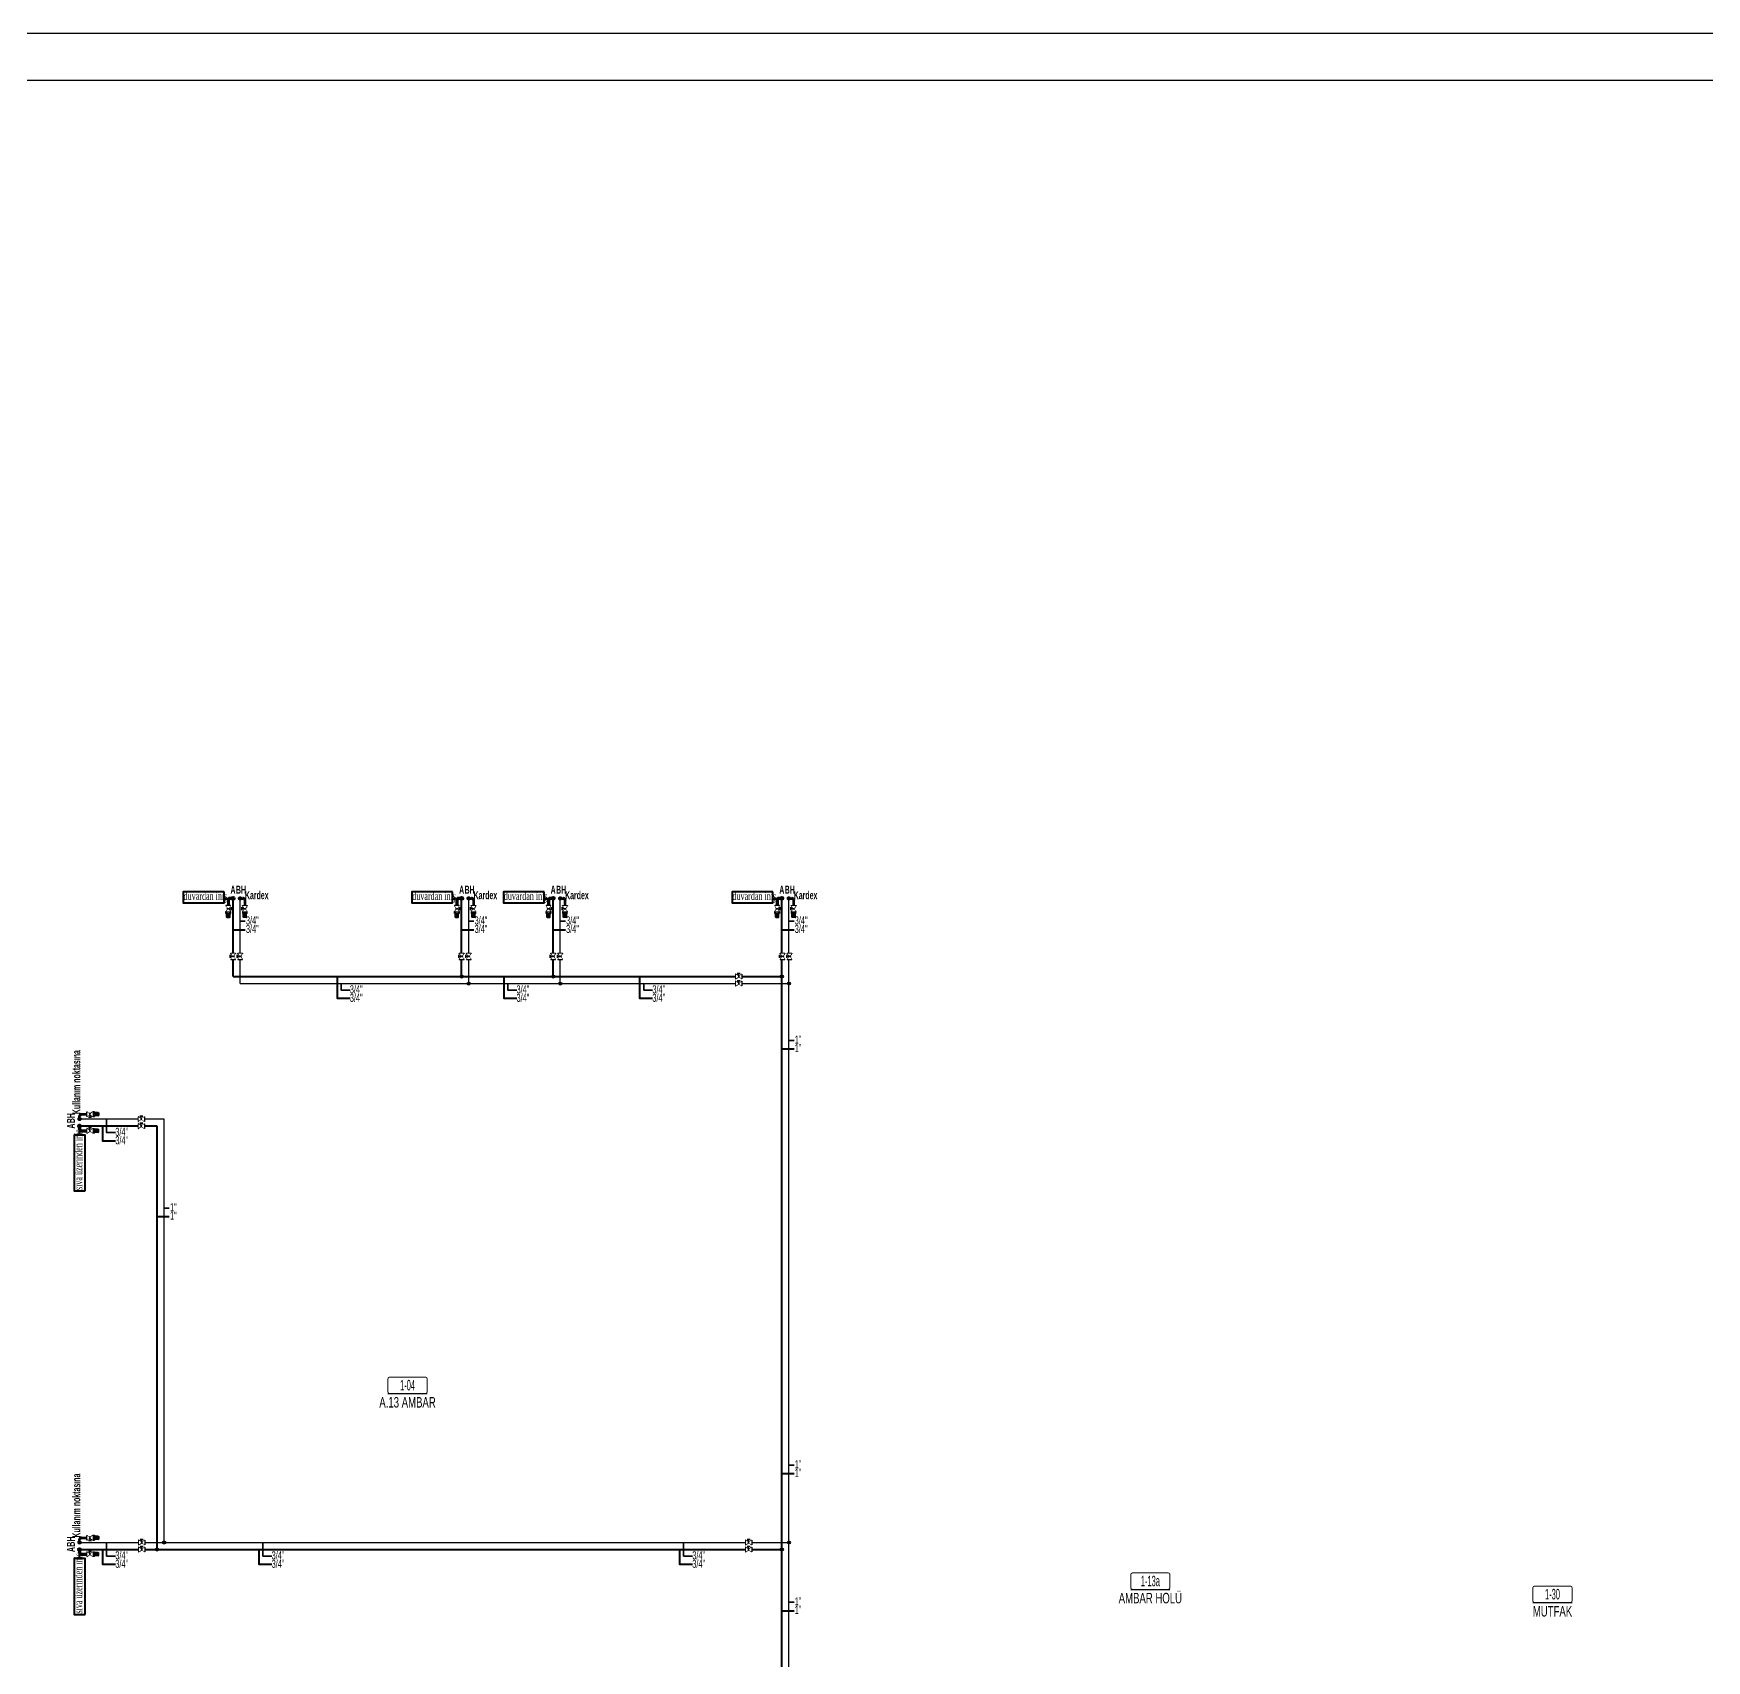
# Model space of a CAD drawing. Header units: centimetres. Extents: x 392964 to 515689, y 49661 to 58661.
# Drawn here: x 454775 to 458328, y 55207 to 58661 of the extents above; entities that cross this region are included whole.
import ezdxf
from ezdxf.enums import TextEntityAlignment as Align

# ---------------------------------------------------------------- set-up
doc = ezdxf.new("R2010")
doc.units = ezdxf.units.CM
doc.linetypes.add('MEDSISTEMBH_LINE', pattern=[1.5, 1.3, 0, -0.2])
for name, color, linetype in [('-M-MAHAL-DEBILER', 7, 'Continuous'), ('-M-MAHAL-ETIKET-NOT', 7, 'Continuous'), ('-M-MAHAL-ETIKET-NOTM', 7, 'Continuous'), ('-M-MAHAL-ETK-', 7, 'Continuous'), ('-M-MAHAL-HAVA-DEGISIM', 7, 'Continuous'), ('-M-MAHAL-NO', 7, 'Continuous'), ('-M-MAHAL-NOM', 7, 'Continuous'), ('RAKOR02', 132, 'Continuous'), ('vana-kuresel02', 2, 'Continuous')]:
    doc.layers.add(name, color=color, linetype=linetype)
for name, color, linetype, lineweight in [('0-KRCN-BAS HAVA', 101, 'BASINÇ HAVA', 35), ('0-KRCN-IST-KÜRESEL VANA', 4, 'Continuous', 25), ('0-KRCN-SHT-KÜRESEL VANA', 4, 'Continuous', 25), ('0-KRCN-Z-ANTET', 71, 'Continuous', 30), ('0-MEK-MED-AZOT', 217, '0-A_LINE', 40), ('_MDS_0', 7, 'Continuous', 30), ('_MDS_BORU_22.00X1.00_BASINÇLI HAVA', 5, 'Continuous', 30), ('_MDS_TEE', 7, 'Continuous', 30), ('MED.GAZ YAZI', 2, '0-A_LINE', 40)]:
    doc.layers.add(name, color=color, linetype=linetype, lineweight=lineweight)
doc.styles.add('-M-ISSO-TEXT-TTF', font='ARIALN.TTF')
doc.styles.add('-M-MHLETK-NOT', font='romans.shx', dxfattribs={"width": 0.7})
doc.styles.add('-M-MHLETK-TEXT', font='ARIALN.TTF', dxfattribs={"width": 0.7})
doc.styles.add('BAYBURT XREF$0$TIMES', font='times.ttf')
doc.styles.add('BORU', font='tahoma.ttf', dxfattribs={"width": 0.5})
doc.styles.add('ON', font='ARIALN.TTF', dxfattribs={"width": 0.8, "height": 6})
doc.styles.add('OYAK', font='arialbd.ttf')
doc.styles.get("Standard").update_dxf_attribs({"font": 'arial.ttf'})
doc.linetypes.add('0-A_LINE', pattern='A,100,-1.5,["A",BORU,S=9,R=0,X=0,Y=-4.5],-9,6', length=116.5)
doc.linetypes.add('BASINÇ HAVA', pattern='A,0.5,-0.2,["BH",Standard,S=0.1,R=0,X=-0.1,Y=-0.05],-0.2', length=0.9)

# ---------------------------------------------------------------- blocks, each defined once
blk = doc.blocks.new('M-MHLETK-YNG')
at = {"layer": '-M-MAHAL-ETK-', "color": 0}
for p, q in [((-2.08, 0), (2.08, 0)), ((-1.16, 0), (-1.16, 0))]:
    blk.add_line(p, q, dxfattribs=at)
blk.add_lwpolyline([(-1.88, 1.74, 0.1, 0.1, 0), (1.88, 1.74, 0.1, 0.1, -0.414214), (2.08, 1.54, 0.1, 0.1, 0), (2.08, 0.2, 0.1, 0.1, -0.414214), (1.88, 0, 0.1, 0.1, 0), (-1.88, 0, 0.1, 0.1, -0.414214), (-2.08, 0.2, 0.1, 0.1, 0), (-2.08, 1.54, 0.1, 0.1, -0.414214)], format="xyseb", close=True, dxfattribs=at)
at = {"layer": '-M-MAHAL-DEBILER', "color": 4, "style": '-M-MHLETK-NOT', "width": 0.5, "flags": 8}
blk.add_attdef('DEBIS', text='', height=0.4, dxfattribs=at).set_placement((-2.17, 2.15), align=Align.MIDDLE_CENTER)
at = {"layer": '-M-MAHAL-DEBILER', "color": 191, "style": '-M-MHLETK-NOT', "width": 0.5, "flags": 8}
blk.add_attdef('DEBIR', text='', height=0.4, dxfattribs=at).set_placement((-1.61, 2.15), align=Align.MIDDLE_CENTER)
at = {"layer": '-M-MAHAL-DEBILER', "color": 31, "style": '-M-MHLETK-NOT', "width": 0.5, "flags": 8}
blk.add_attdef('DEBIF', text='', height=0.4, dxfattribs=at).set_placement((1.59, 2.15), align=Align.MIDDLE_CENTER)
at = {"layer": '-M-MAHAL-DEBILER', "color": 1, "style": '-M-MHLETK-NOT', "width": 0.5, "flags": 8}
blk.add_attdef('DEBIE', text='', height=0.4, dxfattribs=at).set_placement((2.32, 2.15), align=Align.MIDDLE_CENTER)
at = {"layer": '-M-MAHAL-ETIKET-NOT', "color": 3}
for tag, height, style, width, flags, p in [('KIS', 0.04, '-M-MHLETK-NOT', 0.5, 9, (-2.59, 1.62)), ('ALAN', 0.04, '-M-MHLETK-NOT', 0.5, 9, (-2.58, 1.56)), ('RH', 0.04, '-M-MHLETK-NOT', 0.5, 9, (-2.39, 1.62)), ('YUKSEKLIK', 0.04, '-M-MHLETK-NOT', 0.5, 9, (-2.32, 1.56)), ('YAZ', 0.04, '-M-MHLETK-NOT', 0.5, 9, (-2.18, 1.62)), ('MAH-ADI', 1.11, '-M-ISSO-TEXT-TTF', 0.8, 8, (0, -0.93))]:
    blk.add_attdef(tag, text='', height=height, dxfattribs=dict(at, style=style, width=width, flags=flags)).set_placement(p, align=Align.MIDDLE_CENTER)
at = {"layer": '-M-MAHAL-ETIKET-NOT', "color": 3, "style": '-M-MHLETK-NOT', "width": 0.5, "flags": 9}
for tag, p, height in [('HL', (-2.62, 1.49), 0.0286), ('KLKTR', (-2.62, 1.42), 0.04), ('RDY-BOY1', (-2.61, 1.37), 0.0286), ('RDY-BOY2', (-2.61, 1.32), 0.0286), ('RDY-BOY3', (-2.61, 1.27), 0.0286), ('RDY-BOY4', (-2.61, 1.22), 0.0286), ('KON-BOY1', (-2.61, 1.14), 0.0286), ('KON-BOY2', (-2.61, 1.09), 0.0286), ('KON-BOY3', (-2.61, 1.04), 0.0286), ('FCU-TIP1', (-2.61, 0.96), 0.0286), ('FCU-TIP2', (-2.61, 0.91), 0.0286), ('FCU-TIP3', (-2.61, 0.86), 0.0286), ('VRV-TIP1', (-2.61, 0.76), 0.0286), ('VRV-TIP2', (-2.61, 0.71), 0.0286), ('HLA', (-2.52, 1.49), 0.0286), ('FCU-ADET1', (-2.52, 0.96), 0.0286), ('FCU-ADET2', (-2.52, 0.91), 0.0286), ('FCU-ADET3', (-2.52, 0.86), 0.0286), ('VRV-ADET1', (-2.52, 0.76), 0.0286), ('VRV-ADET2', (-2.52, 0.71), 0.0286), ('RDY-TIP1', (-2.5, 1.37), 0.0286), ('RDY-TIP2', (-2.5, 1.32), 0.0286), ('RDY-TIP3', (-2.5, 1.27), 0.0286), ('RDY-TIP4', (-2.5, 1.22), 0.0286), ('KON-TIP1', (-2.5, 1.14), 0.0286), ('KON-TIP2', (-2.5, 1.09), 0.0286), ('KON-TIP3', (-2.5, 1.04), 0.0286), ('FCU-KAP1', (-2.4, 0.96), 0.0286), ('FCU-KAP2', (-2.4, 0.91), 0.0286), ('FCU-KAP3', (-2.4, 0.86), 0.0286), ('VRV-KAP1', (-2.4, 0.76), 0.0286), ('VRV-KAP2', (-2.4, 0.71), 0.0286), ('RDY-ADET1', (-2.39, 1.37), 0.0286), ('RDY-ADET2', (-2.39, 1.32), 0.0286), ('RDY-ADET3', (-2.39, 1.27), 0.0286), ('RDY-ADET4', (-2.39, 1.22), 0.0286), ('KON-ADET1', (-2.39, 1.14), 0.0286), ('KON-ADET2', (-2.39, 1.09), 0.0286), ('KON-ADET3', (-2.39, 1.04), 0.0286), ('FCU-DUY1', (-2.27, 0.96), 0.0286), ('FCU-DUY2', (-2.27, 0.91), 0.0286), ('FCU-DUY3', (-2.27, 0.86), 0.0286), ('VRV-DUY1', (-2.27, 0.76), 0.0286), ('VRV-DUY2', (-2.27, 0.71), 0.0286), ('RDY-ISI1', (-2.27, 1.37), 0.0286), ('RDY-ISI2', (-2.27, 1.32), 0.0286), ('RDY-ISI3', (-2.27, 1.27), 0.0286), ('RDY-ISI4', (-2.27, 1.22), 0.0286), ('KON-ISI1', (-2.27, 1.14), 0.0286), ('KON-ISI2', (-2.27, 1.09), 0.0286), ('KON-ISI3', (-2.27, 1.04), 0.0286), ('SHG', (-2.23, 1.49), 0.0286), ('AHU', (-2.23, 1.44), 0.0286), ('FCU-SOG1', (-2.15, 0.96), 0.0286), ('FCU-SOG2', (-2.15, 0.91), 0.0286), ('FCU-SOG3', (-2.15, 0.86), 0.0286), ('VRV-SOG1', (-2.15, 0.76), 0.0286), ('VRV-SOG2', (-2.15, 0.71), 0.0286), ('LHG', (-2.13, 1.49), 0.0286), ('RDY-BNP1', (-2.1, 1.37), 0.0286), ('RDY-BNP2', (-2.1, 1.32), 0.0286), ('RDY-BNP3', (-2.1, 1.27), 0.0286), ('RDY-BNP4', (-2.1, 1.22), 0.0286), ('KON-BNP1', (-2.1, 1.14), 0.0286), ('KON-BNP2', (-2.1, 1.09), 0.0286), ('KON-BNP3', (-2.1, 1.04), 0.0286), ('HG', (-2.04, 1.49), 0.0286), ('FCU-ISI1', (-2.04, 0.96), 0.0286), ('FCU-ISI2', (-2.04, 0.91), 0.0286), ('FCU-ISI3', (-2.04, 0.86), 0.0286), ('VRV-ISI1', (-2.04, 0.76), 0.0286), ('VRV-ISI2', (-2.04, 0.71), 0.0286), ('HGA', (-1.96, 1.49), 0.0286), ('EF', (-1.96, 1.44), 0.0286), ('RDY-BNK1', (-1.96, 1.37), 0.0286), ('RDY-BNK2', (-1.96, 1.32), 0.0286), ('RDY-BNK3', (-1.96, 1.27), 0.0286), ('RDY-BNK4', (-1.96, 1.22), 0.0286), ('KON-BNK1', (-1.96, 1.14), 0.0286), ('KON-BNK2', (-1.96, 1.09), 0.0286), ('KON-BNK3', (-1.96, 1.04), 0.0286), ('FCU-DEBI1', (-1.95, 0.96), 0.0286), ('FCU-DEBI2', (-1.95, 0.91), 0.0286), ('FCU-DEBI3', (-1.95, 0.86), 0.0286), ('VRV-DEBI1', (-1.95, 0.76), 0.0286), ('VRV-DEBI2', (-1.95, 0.71), 0.0286), ('FCU-BNP1', (-1.83, 0.96), 0.0286), ('FCU-BNP2', (-1.83, 0.91), 0.0286), ('FCU-BNP3', (-1.83, 0.86), 0.0286), ('VRV-BNP1', (-1.83, 0.76), 0.0286), ('VRV-BNP2', (-1.83, 0.71), 0.0286), ('FCU-BNK1', (-1.61, 0.96), 0.0286), ('FCU-BNK2', (-1.61, 0.91), 0.0286), ('FCU-BNK3', (-1.61, 0.86), 0.0286), ('VRV-BNK1', (-1.61, 0.76), 0.0286), ('VRV-BNK2', (-1.61, 0.71), 0.0286)]:
    blk.add_attdef(tag, p, '', height=height, dxfattribs=at)
at = {"layer": '-M-MAHAL-ETIKET-NOTM', "color": 3, "style": '-M-ISSO-TEXT-TTF', "width": 0.8, "flags": 8}
blk.add_attdef('MAH-ADI2', text='', height=1.11, dxfattribs=at).set_placement((0, -2.55), align=Align.MIDDLE_CENTER)
at = {"layer": '-M-MAHAL-HAVA-DEGISIM', "style": '-M-MHLETK-NOT', "width": 0.5, "flags": 8}
for tag, p in [('HAVADEG', (0, 3.61)), ('HAVA', (0, 2.4))]:
    blk.add_attdef(tag, text='', height=0.6, dxfattribs=at).set_placement(p, align=Align.MIDDLE_CENTER)
at = {"layer": '-M-MAHAL-NO', "color": 7, "style": '-M-MHLETK-TEXT', "width": 0.6, "flags": 8}
blk.add_attdef('MAH-NO', text='', height=1.11, dxfattribs=at).set_placement((0, 0.89), align=Align.MIDDLE_CENTER)
at = {"layer": '-M-MAHAL-NOM', "color": 7, "style": '-M-MHLETK-TEXT', "width": 0.6, "flags": 8}
blk.add_attdef('MAH-NOM', text='', height=1.11, dxfattribs=at).set_placement((0, 0.89), align=Align.MIDDLE_CENTER)
blk = doc.blocks.new('TEE')
at = {"layer": '_MDS_TEE'}
h = blk.add_hatch(color=256, dxfattribs=at)
h.dxf.hatch_style = 1
edge = h.paths.add_edge_path()
edge.add_arc((0, 0), 50, 0, 360)
blk.add_circle((0, 0), 50, dxfattribs=at)
blk = doc.blocks.new('0-MEK-SHT-KÜRESELVANA')
at = {"layer": '0-KRCN-IST-KÜRESEL VANA'}
blk.add_hatch(color=256, dxfattribs=at).paths.add_polyline_path([(1.4, 0, 1), (-1.4, 0, 1)])
for p, q in [((-1.1, 0.9), (-4.2, 3)), ((-4.2, -3.1), (-4.2, 3)), ((-4.2, 3), (-4.2, -3.1)), ((-2.4, 4.6), (2.3, 4.6)), ((0, 4.6), (-2.4, 4.6)), ((0, 0), (0, 4.6)), ((2.3, 4.6), (0, 4.6)), ((1.1, 0.8), (4.3, 3)), ((4.3, -3.1), (4.3, 3)), ((4.3, 3), (4.3, -3.1)), ((-4.2, -3.1), (-1.1, -0.9)), ((4.3, -3.1), (1.1, -0.8))]:
    blk.add_line(p, q, dxfattribs=at)
for points in [[(-4.5, 3.7), (-5, 3.7), (-5, -3.8), (-4.5, -3.8)], [(4.6, 3.7), (5, 3.7), (5, -3.8), (4.6, -3.8)]]:
    blk.add_lwpolyline(points, close=True, dxfattribs=at)
blk.add_circle((0, 0), 1.42, dxfattribs=at)
blk.add_wipeout([(4.3, 3), (4.3, -3.1), (1.1, -0.9), (1.2, -0.8), (1.2, -0.7), (1.2, -0.7), (1.3, -0.6), (1.3, -0.5), (1.4, -0.4), (1.4, -0.3), (1.4, -0.2), (1.4, -0.1), (1.4, 0), (1.4, 0.1), (1.4, 0.2), (1.4, 0.2), (1.4, 0.3), (1.4, 0.4), (1.3, 0.5), (1.3, 0.6), (1.2, 0.7), (1.2, 0.7), (1.2, 0.8), (1.1, 0.8), (1.1, 0.9)]).dxf.layer = '0-KRCN-IST-KÜRESEL VANA'
blk.add_wipeout([(-4.2, 3), (-4.2, -3.1), (-1.1, -0.9), (-1.2, -0.8), (-1.2, -0.7), (-1.2, -0.7), (-1.3, -0.6), (-1.3, -0.5), (-1.4, -0.4), (-1.4, -0.3), (-1.4, -0.2), (-1.4, -0.1), (-1.4, 0), (-1.4, 0.1), (-1.4, 0.2), (-1.4, 0.2), (-1.4, 0.3), (-1.4, 0.4), (-1.3, 0.5), (-1.3, 0.6), (-1.2, 0.7), (-1.2, 0.7), (-1.2, 0.8), (-1.1, 0.8), (-1.1, 0.9)]).dxf.layer = '0-KRCN-IST-KÜRESEL VANA'
blk = doc.blocks.new('A$C6A0AA91C')
at = {"layer": 'RAKOR02', "ltscale": 0.2}
for p, q in [((0, -15), (0, 14)), ((1, 19), (12, 19)), ((1, 10), (12, 10)), ((13, -15), (13, 14)), ((13, -14), (13, 14)), ((16, 14), (13, 11)), ((13, -11), (13, 11)), ((26, 14), (16, 14)), ((16, -14), (16, 14)), ((26, -14), (26, 14)), ((29, 12), (26, 12)), ((37, 14), (29, 14)), ((29, -14), (29, 14)), ((37, -14), (37, 14)), ((40, 12), (37, 12)), ((43, 14), (40, 14)), ((40, -14), (40, 14)), ((43, -14), (43, 14)), ((43, 14), (46, 11)), ((46, -11), (46, 11)), ((12, -10), (1, -10)), ((12, -19), (1, -19)), ((16, -14), (13, -11)), ((26, -14), (16, -14)), ((29, -12), (26, -12)), ((37, -14), (29, -14)), ((40, -12), (37, -12)), ((43, -14), (40, -14)), ((43, -14), (46, -11))]:
    blk.add_line(p, q, dxfattribs=at)
for centre, radius, start, end in [((9, 15), 9.04, 150.1372, 209.8628), ((43, 0), 42.7, 166.3823, 193.6177), ((4, 15), 9.04, 330.1372, 29.8628), ((-29, 0), 42.7, 346.3823, 13.6177), ((9, -15), 9.04, 150.1372, 209.8628), ((4, -15), 9.04, 330.1372, 29.8628)]:
    blk.add_arc(centre, radius, start, end, dxfattribs=at)

msp = doc.modelspace()

# ---------------------------------------------------------------- hatches: boundary and pattern name
at = {"layer": '0-MEK-MED-AZOT'}
for points in [[(455199, 56821.7, 1), (455199, 56828.2, 1)], [(455684.5, 56821.7, 1), (455684.5, 56828.2, 1)], [(455879, 56821.7, 1), (455879, 56828.2, 1)], [(456364.5, 56821.7, 1), (456364.5, 56828.2, 1)], [(454876.2, 56341.6, 1), (454869.7, 56341.6, 1)], [(454876.2, 55442.6, 1), (454869.7, 55442.6, 1)]]:
    msp.add_hatch(color=256, dxfattribs=at).paths.add_polyline_path(points)
at = {"layer": '_MDS_BORU_22.00X1.00_BASINÇLI HAVA', "linetype": 'MEDSISTEMBH_LINE', "ltscale": 80}
for points in [[(455214, 56821.7, 1), (455214, 56828.2, 1)], [(455699.5, 56821.7, 1), (455699.5, 56828.2, 1)], [(455894, 56821.7, 1), (455894, 56828.2, 1)], [(456379.5, 56821.7, 1), (456379.5, 56828.2, 1)], [(454876.2, 56356.6, 1), (454869.7, 56356.6, 1)], [(454876.2, 55457.6, 1), (454869.7, 55457.6, 1)]]:
    msp.add_hatch(color=256, dxfattribs=at).paths.add_polyline_path(points)

# ---------------------------------------------------------------- linework, layer by layer
at = {"layer": '0-KRCN-BAS HAVA', "color": 4, "ltscale": 150}
for points in [[(455214, 56776.5), (455224.9, 56776.5)], [(455699.5, 56776.5), (455710.5, 56776.5)], [(455894, 56776.5), (455904.9, 56776.5)], [(456379.5, 56776.5), (456390.5, 56776.5)], [(455447.6, 56630.3), (455428.6, 56630.3), (455428.6, 56644.2)], [(455801.6, 56630.3), (455782.6, 56630.3), (455782.6, 56644.2)], [(456090.1, 56630.3), (456071.2, 56630.3), (456071.2, 56644.2)], [(456379.5, 56523.4), (456390.5, 56523.4)], [(454949.5, 56327.7), (454930.5, 56327.7), (454930.5, 56356.6)], [(455052.7, 56167.6), (455063.6, 56167.6)], [(456379.5, 55621.8), (456390.5, 55621.8)], [(454949.5, 55428.7), (454930.5, 55428.7), (454930.5, 55457.6)], [(455281.5, 55428.7), (455262.5, 55428.7), (455262.5, 55457.6)], [(456174.8, 55428.7), (456155.9, 55428.7), (456155.9, 55457.6)], [(456379.5, 55330.8), (456390.5, 55330.8)]]:
    msp.add_lwpolyline(points, dxfattribs=at)
at = {"layer": '0-KRCN-Z-ANTET'}
for points in [[(392964.1, 49661.3), (515688.8, 49661.3), (515688.8, 58661.3), (392964.1, 58661.3)], [(438064.1, 49761.3), (469564.1, 49761.3), (469564.1, 58561.3), (438064.1, 58561.3)]]:
    msp.add_lwpolyline(points, close=True, dxfattribs=at)
at = {"layer": '0-MEK-MED-AZOT'}
for p, q in [((455191.8, 56826.8), (455192.9, 56826.8)), ((455191.8, 56823.1), (455191.8, 56826.8)), ((455191.8, 56823.1), (455192.9, 56823.1)), ((455192.9, 56823.1), (455192.9, 56826.8)), ((455196.3, 56826.3), (455192.9, 56826.3)), ((455196.3, 56823.6), (455192.9, 56823.6)), ((455199, 56659.2), (455199, 56825)), ((455677.4, 56826.8), (455678.5, 56826.8)), ((455677.4, 56823.1), (455677.4, 56826.8)), ((455677.4, 56823.1), (455678.5, 56823.1)), ((455678.5, 56823.1), (455678.5, 56826.8)), ((455681.9, 56826.3), (455678.5, 56826.3)), ((455681.9, 56823.6), (455678.5, 56823.6)), ((455684.5, 56659.2), (455684.5, 56825)), ((455871.8, 56826.8), (455872.9, 56826.8)), ((455871.8, 56823.1), (455871.8, 56826.8)), ((455871.8, 56823.1), (455872.9, 56823.1)), ((455872.9, 56823.1), (455872.9, 56826.8)), ((455876.3, 56826.3), (455872.9, 56826.3)), ((455876.3, 56823.6), (455872.9, 56823.6)), ((455879, 56659.2), (455879, 56825)), ((456357.4, 56826.8), (456358.5, 56826.8)), ((456357.4, 56823.1), (456357.4, 56826.8)), ((456357.4, 56823.1), (456358.5, 56823.1)), ((456358.5, 56823.1), (456358.5, 56826.8)), ((456361.9, 56826.3), (456358.5, 56826.3)), ((456361.9, 56823.6), (456358.5, 56823.6)), ((456364.5, 54978.4), (456364.5, 56825)), ((455199, 56659.2), (456364.5, 56659.2)), ((454871.2, 56334.5), (454871.2, 56335.6)), ((454874.9, 56335.6), (454871.2, 56335.6)), ((454874.9, 56334.5), (454871.2, 56334.5)), ((454871.7, 56339), (454871.7, 56335.6)), ((455037.7, 56341.6), (454873, 56341.6)), ((454874.4, 56339), (454874.4, 56335.6)), ((454874.9, 56334.5), (454874.9, 56335.6)), ((455037.7, 55442.6), (455037.7, 56341.6)), ((454871.2, 55435.5), (454871.2, 55436.6)), ((454874.9, 55436.6), (454871.2, 55436.6)), ((454874.9, 55435.5), (454871.2, 55435.5)), ((454871.7, 55442.6), (456363.3, 55442.6)), ((454871.7, 55440), (454871.7, 55436.6)), ((454874.4, 55440), (454874.4, 55436.6)), ((454874.9, 55435.5), (454874.9, 55436.6))]:
    msp.add_line(p, q, dxfattribs=at)
at = {"layer": '0-MEK-MED-AZOT', "color": 6, "ltscale": 150}
for points in [[(455199, 56758.5), (455224.9, 56758.5)], [(455684.5, 56758.5), (455710.5, 56758.5)], [(455879, 56758.5), (455904.9, 56758.5)], [(456364.5, 56758.5), (456390.5, 56758.5)], [(455447.6, 56612.3), (455420.6, 56612.3), (455420.6, 56659.2)], [(455801.6, 56612.3), (455774.6, 56612.3), (455774.6, 56659.2)], [(456090.1, 56612.3), (456063.2, 56612.3), (456063.2, 56659.2)], [(456364.5, 56505.4), (456390.5, 56505.4)], [(454949.5, 56309.7), (454922.5, 56309.7), (454922.5, 56341.6)], [(455037.7, 56149.6), (455063.6, 56149.6)], [(456364.5, 55603.8), (456390.5, 55603.8)], [(454949.5, 55410.7), (454922.5, 55410.7), (454922.5, 55442.6)], [(455281.5, 55410.7), (455254.5, 55410.7), (455254.5, 55442.6)], [(456174.8, 55410.7), (456147.9, 55410.7), (456147.9, 55442.6)], [(456364.5, 55312.8), (456390.5, 55312.8)]]:
    msp.add_lwpolyline(points, dxfattribs=at)
at = {"layer": '0-MEK-MED-AZOT'}
for centre in [(455199, 56825), (455684.5, 56825), (455879, 56825), (456364.5, 56825), (454873, 56341.6), (454873, 55442.6)]:
    msp.add_circle(centre, 3.25, dxfattribs=at)
at = {"layer": '_MDS_BORU_22.00X1.00_BASINÇLI HAVA', "linetype": 'MEDSISTEMBH_LINE', "ltscale": 80}
for p, q in [((455214, 56644.2), (455214, 56825)), ((455216.6, 56826.3), (455220, 56826.3)), ((455216.6, 56823.6), (455220, 56823.6)), ((455221.1, 56826.8), (455220, 56826.8)), ((455220, 56823.1), (455220, 56826.8)), ((455221.1, 56823.1), (455220, 56823.1)), ((455221.1, 56823.1), (455221.1, 56826.8)), ((455699.5, 56644.2), (455699.5, 56825)), ((455702.2, 56826.3), (455705.6, 56826.3)), ((455702.2, 56823.6), (455705.6, 56823.6)), ((455706.7, 56826.8), (455705.6, 56826.8)), ((455705.6, 56823.1), (455705.6, 56826.8)), ((455706.7, 56823.1), (455705.6, 56823.1)), ((455706.7, 56823.1), (455706.7, 56826.8)), ((455894, 56644.2), (455894, 56825)), ((455896.6, 56826.3), (455900, 56826.3)), ((455896.6, 56823.6), (455900, 56823.6)), ((455901.1, 56826.8), (455900, 56826.8)), ((455900, 56823.1), (455900, 56826.8)), ((455901.1, 56823.1), (455900, 56823.1)), ((455901.1, 56823.1), (455901.1, 56826.8)), ((456379.5, 54993.4), (456379.5, 56825)), ((456382.2, 56826.3), (456385.6, 56826.3)), ((456382.2, 56823.6), (456385.6, 56823.6)), ((456386.7, 56826.8), (456385.6, 56826.8)), ((456385.6, 56823.1), (456385.6, 56826.8)), ((456386.7, 56823.1), (456385.6, 56823.1)), ((456386.7, 56823.1), (456386.7, 56826.8)), ((455214, 56644.2), (456379.5, 56644.2)), ((454871.2, 56363.8), (454871.2, 56362.7)), ((454874.9, 56363.8), (454871.2, 56363.8)), ((454874.9, 56362.7), (454871.2, 56362.7)), ((454871.7, 56359.3), (454871.7, 56362.7)), ((455052.7, 56356.6), (454873, 56356.6)), ((454874.4, 56359.3), (454874.4, 56362.7)), ((454874.9, 56363.8), (454874.9, 56362.7)), ((455052.7, 55457.6), (455052.7, 56356.6)), ((454871.2, 55464.8), (454871.2, 55463.7)), ((454874.9, 55464.8), (454871.2, 55464.8)), ((454874.9, 55463.7), (454871.2, 55463.7)), ((454871.7, 55460.3), (454871.7, 55463.7)), ((454873, 55457.6), (456379.5, 55457.6)), ((454874.4, 55460.3), (454874.4, 55463.7)), ((454874.9, 55464.8), (454874.9, 55463.7))]:
    msp.add_line(p, q, dxfattribs=at)
for centre in [(455214, 56825), (455699.5, 56825), (455894, 56825), (456379.5, 56825), (454873, 56356.6), (454873, 55457.6)]:
    msp.add_circle(centre, 3.25, dxfattribs=at)
at = {"layer": 'MED.GAZ YAZI', "color": 2, "ltscale": 50}
for p, q in [((455179.8, 56825), (455195.7, 56825)), ((455665.4, 56825), (455681.3, 56825)), ((455859.8, 56825), (455875.7, 56825)), ((456345.4, 56825), (456361.3, 56825)), ((454873, 56322.5), (454873, 56338.4)), ((454873, 55423.5), (454873, 55439.4))]:
    msp.add_line(p, q, dxfattribs=at)
for points in [[(455179.8, 56838.7), (455093.3, 56838.7), (455093.3, 56815.3), (455179.8, 56815.3)], [(455665.4, 56838.7), (455578.9, 56838.7), (455578.9, 56815.3), (455665.4, 56815.3)], [(455859.8, 56838.7), (455773.3, 56838.7), (455773.3, 56815.3), (455859.8, 56815.3)], [(456345.4, 56838.7), (456258.9, 56838.7), (456258.9, 56815.3), (456345.4, 56815.3)], [(454884.7, 56204), (454884.7, 56322.5), (454861.3, 56322.5), (454861.3, 56204)], [(454884.7, 55305), (454884.7, 55423.5), (454861.3, 55423.5), (454861.3, 55305)]]:
    msp.add_lwpolyline(points, close=True, dxfattribs=at)

# ---------------------------------------------------------------- block references
at = {"layer": '-M-MAHAL-ETK-', "xscale": 20, "yscale": 20, "zscale": 20}
for p, values in [((455569.6, 55773.8), {'MAH-NO': '1-04', 'MAH-ADI': 'A.13 AMBAR'}), ((457147.2, 55358.1), {'MAH-NO': '1-13a', 'MAH-ADI': 'AMBAR HOLÜ'}), ((458001.3, 55330.1), {'MAH-NO': '1-30', 'MAH-ADI': 'MUTFAK'})]:
    msp.add_blockref('M-MHLETK-YNG', p, dxfattribs=at).add_auto_attribs(values)
at = {"layer": '_MDS_TEE', "xscale": 0.065, "yscale": 0.065, "zscale": 0.065, "rotation": 90}
for p in [(455684.5, 56659.2), (455699.5, 56644.2), (455879, 56659.2), (455894, 56644.2), (456364.5, 56659.2), (456379.5, 56644.2), (455037.7, 55442.6), (455052.7, 55457.6), (456364.5, 55442.6), (456379.5, 55457.6)]:
    msp.add_blockref('TEE', p, dxfattribs=at)
at = {"layer": 'vana-kuresel02', "ltscale": 0.5, "yscale": 0.2603184883086871, "zscale": 0.2603184883086871}
for p, xscale, rotation in [((455188.9, 56796.2), 0.2603184883086871, 270), ((455224, 56796.2), -0.2603184883086871, 89.99999999999999), ((455674.5, 56796.2), 0.2603184883086871, 270), ((455709.6, 56796.2), -0.2603184883086871, 89.99999999999999), ((455868.9, 56796.2), 0.2603184883086871, 270), ((455904, 56796.2), -0.2603184883086871, 89.99999999999999), ((456354.5, 56796.2), 0.2603184883086871, 270), ((456389.6, 56796.2), -0.2603184883086871, 89.99999999999999), ((454901.7, 56366.7), -0.2603184883086871, 180), ((454901.7, 55467.7), -0.2603184883086871, 180)]:
    msp.add_blockref('A$C6A0AA91C', p, dxfattribs=dict(at, xscale=xscale, rotation=rotation))
at = {"layer": 'vana-kuresel02', "ltscale": 0.5, "xscale": 0.2603184883086871, "yscale": 0.2603184883086871, "zscale": 0.2603184883086871}
for p in [(454901.7, 56331.6), (454901.7, 55432.6)]:
    msp.add_blockref('A$C6A0AA91C', p, dxfattribs=at)

# ---------------------------------------------------------------- texts
at = {"layer": '0-KRCN-BAS HAVA', "color": 4, "ltscale": 150, "style": 'ON', "width": 0.8}
for s, p in [('3/4"', (455226.4, 56769.8)), ('3/4"', (455712, 56769.8)), ('3/4"', (455906.4, 56769.8)), ('3/4"', (456392, 56769.8)), ('3/4"', (455447.1, 56623.5)), ('3/4"', (455801.1, 56623.5)), ('3/4"', (456089.6, 56623.5)), ('1"', (456392, 56516.7)), ('3/4"', (454949, 56321)), ('1"', (455065.2, 56160.9)), ('1"', (456392, 55615.1)), ('3/4"', (454949, 55421.9)), ('3/4"', (455281, 55421.9)), ('3/4"', (456174.4, 55421.9)), ('1"', (456392, 55324.1))]:
    msp.add_text(s, height=17, dxfattribs=at).set_placement(p)
at = {"layer": '0-MEK-MED-AZOT', "color": 6, "ltscale": 150, "style": 'ON', "width": 0.8}
for s, p in [('3/4"', (455226.4, 56751.8)), ('3/4"', (455712, 56751.8)), ('3/4"', (455906.4, 56751.8)), ('3/4"', (456392, 56751.8)), ('3/4"', (455447.1, 56605.5)), ('3/4"', (455801.1, 56605.5)), ('3/4"', (456089.6, 56605.5)), ('1"', (456392, 56498.7)), ('3/4"', (454949, 56303)), ('1"', (455065.2, 56142.9)), ('1"', (456392, 55597.1)), ('3/4"', (454949, 55403.9)), ('3/4"', (455281, 55403.9)), ('3/4"', (456174.4, 55403.9)), ('1"', (456392, 55306.1))]:
    msp.add_text(s, height=17, dxfattribs=at).set_placement(p)
at = {"layer": '_MDS_0', "style": 'OYAK', "width": 0.5}
for s, p in [('A', (455198.9, 56829.8)), ('BH', (455215.8, 56829.8)), ('A', (455684.5, 56829.8)), ('BH', (455701.4, 56829.8)), ('A', (455878.9, 56829.8)), ('BH', (455895.8, 56829.8)), ('A', (456364.5, 56829.8)), ('BH', (456381.4, 56829.8))]:
    msp.add_text(s, height=17, dxfattribs=at).set_placement(p, align=Align.BOTTOM_CENTER)
at = {"layer": '_MDS_0', "color": 61, "style": 'OYAK', "width": 0.5}
for p in [(455224.2, 56818.2), (455709.8, 56818.2), (455904.2, 56818.2), (456389.8, 56818.2)]:
    msp.add_text('Kardex', height=17, dxfattribs=at).set_placement(p, align=Align.BOTTOM_LEFT)
for p in [(454879.8, 56366.9), (454879.8, 55467.9)]:
    msp.add_text('Kullanım noktasına', height=17, rotation=90, dxfattribs=at).set_placement(p, align=Align.BOTTOM_LEFT)
at = {"layer": '_MDS_0', "style": 'OYAK', "width": 0.5}
for s, p in [('BH', (454868.2, 56358.5)), ('A', (454868.2, 56341.6)), ('BH', (454868.2, 55459.4)), ('A', (454868.2, 55442.6))]:
    msp.add_text(s, height=17, rotation=90, dxfattribs=at).set_placement(p, align=Align.BOTTOM_CENTER)
at = {"layer": 'MED.GAZ YAZI', "color": 2, "ltscale": 50, "style": 'BAYBURT XREF$0$TIMES', "width": 0.6}
for p in [(455094.1, 56821.6), (455579.7, 56821.6), (455774.1, 56821.6), (456259.7, 56821.6)]:
    msp.add_text('duvardan iniş', height=17, dxfattribs=at).set_placement(p)
for p in [(454878.8, 56205.8), (454878.8, 55306.8)]:
    msp.add_text('sıva üzerinden iniş', height=17, rotation=90, dxfattribs=at).set_placement(p)

# ---------------------------------------------------------------- next in the draw order: block references
at = {"layer": '0-KRCN-SHT-KÜRESEL VANA', "yscale": 1.333333333333333, "zscale": 1.333333333333333}
for p, xscale, rotation in [((455188.9, 56803), 1.333333333333333, 270), ((455224, 56803), -1.333333333333333, 89.99999999999999), ((455674.5, 56803), 1.333333333333333, 270), ((455709.6, 56803), -1.333333333333333, 89.99999999999999), ((455868.9, 56803), 1.333333333333333, 270), ((455904, 56803), -1.333333333333333, 89.99999999999999), ((456354.5, 56803), 1.333333333333333, 270), ((456389.6, 56803), -1.333333333333333, 89.99999999999999), ((455199, 56702), 1.333333333333333, 90), ((455684.5, 56702), 1.333333333333333, 90), ((455879, 56702), 1.333333333333333, 90), ((456366, 56702), 1.333333333333333, 90), ((454895, 56366.7), -1.333333333333333, 180), ((454895, 55467.6), -1.333333333333333, 180)]:
    msp.add_blockref('0-MEK-SHT-KÜRESELVANA', p, dxfattribs=dict(at, xscale=xscale, rotation=rotation))
at = {"layer": '0-KRCN-SHT-KÜRESEL VANA', "xscale": 1.333333333333333, "yscale": 1.333333333333333, "zscale": 1.333333333333333}
for p in [(456273, 56659.2), (455004, 56356.6), (454895, 56331.6), (454895, 55432.6), (455005, 55457.6), (456294, 55457.6)]:
    msp.add_blockref('0-MEK-SHT-KÜRESELVANA', p, dxfattribs=at)

# ---------------------------------------------------------------- next in the draw order: linework, layer by layer
at = {"layer": '0-MEK-MED-AZOT'}
for p, q in [((455187.1, 56822.1), (455187.1, 56821)), ((455187.1, 56822.1), (455190.8, 56822.1)), ((455187.1, 56821), (455190.8, 56821)), ((455187.6, 56821), (455187.6, 56809.6)), ((455190.3, 56821), (455190.3, 56809.6)), ((455190.8, 56822.1), (455190.8, 56821)), ((455672.7, 56822.1), (455672.7, 56821)), ((455672.7, 56822.1), (455676.4, 56822.1)), ((455672.7, 56821), (455676.4, 56821)), ((455673.2, 56821), (455673.2, 56809.6)), ((455675.9, 56821), (455675.9, 56809.6)), ((455676.4, 56822.1), (455676.4, 56821)), ((455867.1, 56822.1), (455867.1, 56821)), ((455867.1, 56822.1), (455870.8, 56822.1)), ((455867.1, 56821), (455870.8, 56821)), ((455867.6, 56821), (455867.6, 56809.6)), ((455870.3, 56821), (455870.3, 56809.6)), ((455870.8, 56822.1), (455870.8, 56821)), ((456352.7, 56822.1), (456352.7, 56821)), ((456352.7, 56822.1), (456356.4, 56822.1)), ((456352.7, 56821), (456356.4, 56821)), ((456353.2, 56821), (456353.2, 56809.6)), ((456355.9, 56821), (456355.9, 56809.6)), ((456356.4, 56822.1), (456356.4, 56821)), ((454875.9, 56333.5), (454877, 56333.5)), ((454875.9, 56329.8), (454875.9, 56333.5)), ((454875.9, 56329.8), (454877, 56329.8)), ((454877, 56329.8), (454877, 56333.5)), ((454877, 56333), (454888.4, 56333)), ((454877, 56330.3), (454888.4, 56330.3)), ((454875.9, 55434.5), (454877, 55434.5)), ((454875.9, 55430.8), (454875.9, 55434.5)), ((454877, 55430.8), (454877, 55434.5)), ((454877, 55434), (454888.4, 55434)), ((454875.9, 55430.8), (454877, 55430.8)), ((454877, 55431.3), (454888.4, 55431.3))]:
    msp.add_line(p, q, dxfattribs=at)
for centre, radius, start, end in [((455191.8, 56822.1), 4.2, 90, 180), ((455191.8, 56822.1), 1.5, 90, 180), ((455677.4, 56822.1), 4.2, 90, 180), ((455677.4, 56822.1), 1.5, 90, 180), ((455871.8, 56822.1), 4.2, 90, 180), ((455871.8, 56822.1), 1.5, 90, 180), ((456357.4, 56822.1), 4.2, 90, 180), ((456357.4, 56822.1), 1.5, 90, 180), ((454875.9, 56334.5), 4.2, 180, 270), ((454875.9, 56334.5), 1.5, 180, 270), ((454875.9, 55435.5), 4.2, 180, 270), ((454875.9, 55435.5), 1.5, 180, 270)]:
    msp.add_arc(centre, radius, start, end, dxfattribs=at)
at = {"layer": '_MDS_BORU_22.00X1.00_BASINÇLI HAVA', "linetype": 'MEDSISTEMBH_LINE', "ltscale": 80}
for p, q in [((455222.1, 56822.1), (455222.1, 56821)), ((455225.8, 56822.1), (455222.1, 56822.1)), ((455225.8, 56821), (455222.1, 56821)), ((455222.6, 56821), (455222.6, 56809.6)), ((455225.3, 56821), (455225.3, 56809.6)), ((455225.8, 56822.1), (455225.8, 56821)), ((455707.7, 56822.1), (455707.7, 56821)), ((455711.4, 56822.1), (455707.7, 56822.1)), ((455711.4, 56821), (455707.7, 56821)), ((455708.2, 56821), (455708.2, 56809.6)), ((455710.9, 56821), (455710.9, 56809.6)), ((455711.4, 56822.1), (455711.4, 56821)), ((455902.1, 56822.1), (455902.1, 56821)), ((455905.8, 56822.1), (455902.1, 56822.1)), ((455905.8, 56821), (455902.1, 56821)), ((455902.6, 56821), (455902.6, 56809.6)), ((455905.3, 56821), (455905.3, 56809.6)), ((455905.8, 56822.1), (455905.8, 56821)), ((456387.7, 56822.1), (456387.7, 56821)), ((456391.4, 56822.1), (456387.7, 56822.1)), ((456391.4, 56821), (456387.7, 56821)), ((456388.2, 56821), (456388.2, 56809.6)), ((456390.9, 56821), (456390.9, 56809.6)), ((456391.4, 56822.1), (456391.4, 56821)), ((454875.9, 56368.5), (454877, 56368.5)), ((454875.9, 56368.5), (454875.9, 56364.8)), ((454875.9, 56364.8), (454877, 56364.8)), ((454877, 56368.5), (454877, 56364.8)), ((454877, 56368), (454888.4, 56368)), ((454877, 56365.3), (454888.4, 56365.3)), ((454875.9, 55469.5), (454877, 55469.5)), ((454875.9, 55469.5), (454875.9, 55465.8)), ((454877, 55469.5), (454877, 55465.8)), ((454877, 55469), (454888.4, 55469)), ((454875.9, 55465.8), (454877, 55465.8)), ((454877, 55466.3), (454888.4, 55466.3))]:
    msp.add_line(p, q, dxfattribs=at)
for centre, radius, start, end in [((455221.1, 56822.1), 4.2, 0, 90), ((455221.1, 56822.1), 1.5, 0, 90), ((455706.7, 56822.1), 4.2, 0, 90), ((455706.7, 56822.1), 1.5, 0, 90), ((455901.1, 56822.1), 4.2, 0, 90), ((455901.1, 56822.1), 1.5, 0, 90), ((456386.7, 56822.1), 4.2, 0, 90), ((456386.7, 56822.1), 1.5, 0, 90), ((454875.9, 56363.8), 4.2, 90, 180), ((454875.9, 56363.8), 1.5, 90, 180), ((454875.9, 55464.8), 4.2, 90, 180), ((454875.9, 55464.8), 1.5, 90, 180)]:
    msp.add_arc(centre, radius, start, end, dxfattribs=at)

# ---------------------------------------------------------------- next in the draw order: block references
at = {"layer": '0-KRCN-SHT-KÜRESEL VANA', "xscale": 1.333333333333333, "yscale": 1.333333333333333, "zscale": 1.333333333333333, "rotation": 90}
for p in [(455214, 56702), (455699.5, 56702), (455894, 56702), (456381, 56702)]:
    msp.add_blockref('0-MEK-SHT-KÜRESELVANA', p, dxfattribs=at)
at = {"layer": '0-KRCN-SHT-KÜRESEL VANA', "xscale": 1.333333333333333, "yscale": 1.333333333333333, "zscale": 1.333333333333333}
for p in [(456273, 56644.2), (455004, 56341.6), (455005, 55442.6), (456294, 55442.6)]:
    msp.add_blockref('0-MEK-SHT-KÜRESELVANA', p, dxfattribs=at)

doc.saveas('drawing.dxf')
